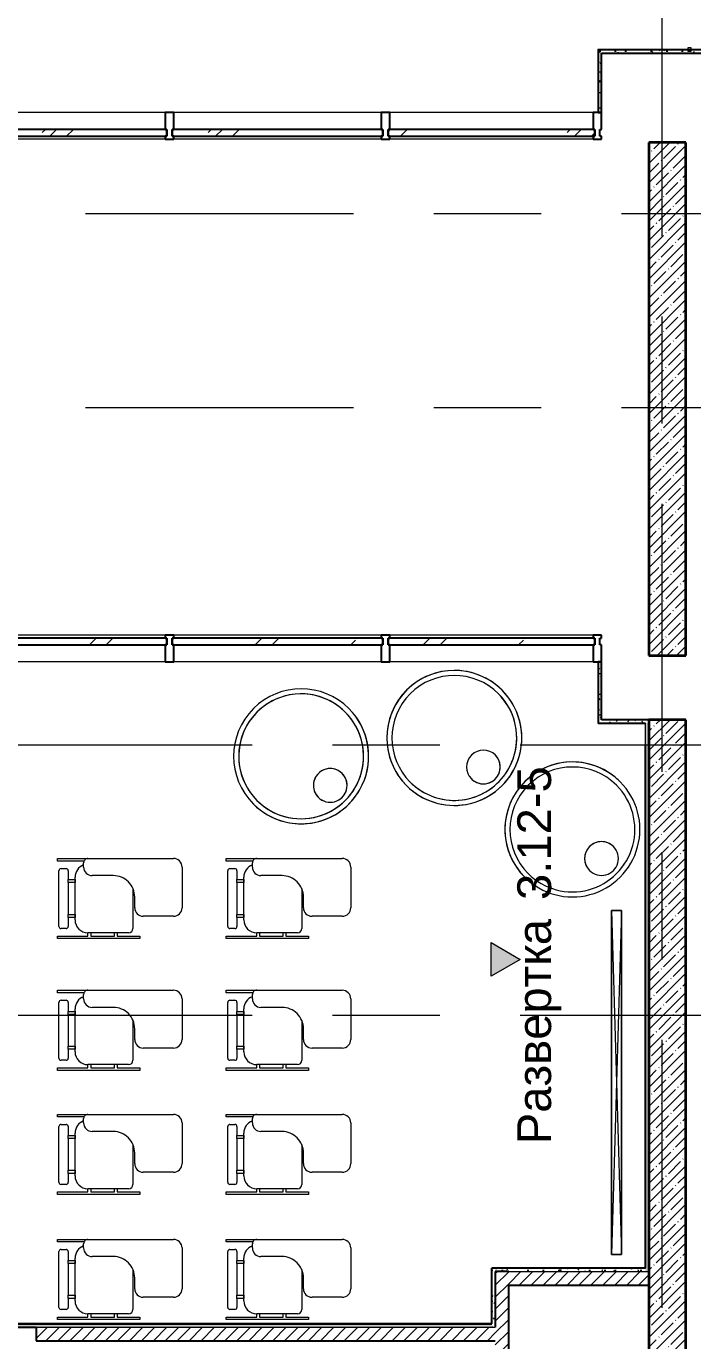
# Model space of a CAD drawing. Header units: millimetres. Extents: x 63432 to 177405, y -1987 to 27578.
# Drawn here: x 80791 to 84740, y 11470 to 19259 of the extents above; entities that cross this region are included whole.
import ezdxf

# ---------------------------------------------------------------- set-up
doc = ezdxf.new("R2010")
doc.units = ezdxf.units.MM
doc.linetypes.add('Осевая', pattern=[3175, 635, -476.25, 1587.5, -476.25])
for name, color, linetype, lineweight in [('A-GLAZ-CURT', 7, 'Continuous', 9), ('A-GLAZ-CURT-1', 7, 'Continuous', 25), ('A-GLAZ-CWMG', 7, 'Continuous', 9), ('A-GLAZ-CWMG-1', 7, 'Continuous', 25), ('A-WALL', 7, 'Continuous', 9), ('G-ANNO-SYMB', 7, 'Continuous', 9), ('I-WALL', 7, 'Continuous', 9), ('Оси-2', 7, 'Осевая', 9)]:
    doc.layers.add(name, color=color, linetype=linetype, lineweight=lineweight)
for name, color, linetype, lineweight, true_color in [('A-WALL-1', 7, 'Continuous', 25, 0x3c3c3c), ('A-WALL-3', 7, 'Continuous', 35, 0x3c3c3c), ('A-WALL-FNSH-2', 7, 'Continuous', 13, 0x3c3c3c), ('I-FURN-1', 7, 'Continuous', 9, 0xf0f0f0)]:
    doc.layers.add(name, color=color, linetype=linetype, lineweight=lineweight, true_color=true_color)
doc.styles.add('Arial_1', font='arial.ttf', dxfattribs={"height": 200})
pattern_1 = [(45, (0, 0), (-57.02463, 57.02463), []), (45, (57.025, 0), (-57.02463, 57.02463), [100.806, -20.161, 3.353, -16.808])]
pattern_2 = [(45, (0, 0), (-35.35534, 35.35534), [])]
pattern_3 = [(0, (0, 0), (121.92, 30.48), [10.058, -81.382, 10.058, -81.382, -487.68]), (0, (0, 0), (121.92, 30.48), [-182.88, 10.058, -172.822, 10.058, -81.382, -213.36]), (0, (0, 0), (121.92, 30.48), [-457.2, 10.058, -50.902, 10.058, -142.342]), (120, (45.72, 15.24), (-87.356454, 90.345817), [10.058, -81.382, 10.058, -81.382, -487.68]), (120, (45.72, 15.24), (-87.356454, 90.345817), [-182.88, 10.058, -172.822, 10.058, -81.382, -213.36]), (120, (45.72, 15.24), (-87.356454, 90.345817), [-457.2, 10.058, -50.902, 10.058, -142.342]), (240, (60.96, 76.2), (-34.563546, -120.825817), [10.058, -81.382, 10.058, -81.382, -487.68]), (240, (60.96, 76.2), (-34.563546, -120.825817), [-182.88, 10.058, -172.822, 10.058, -81.382, -213.36]), (240, (60.96, 76.2), (-34.563546, -120.825817), [-457.2, 10.058, -50.902, 10.058, -142.342])]

# ---------------------------------------------------------------- blocks, each defined once
blk = doc.blocks.new('Прямоугольный импост - Импост структурный с накладкой - 160мм-30335138-План разверток пом_3_12_ Этаж 3')
at = {"layer": 'A-GLAZ-CWMG-1'}
for p, q in [((-50, 40), (-50, 140)), ((-50, 140), (0, 140)), ((0, 140), (0, 40)), ((-40, 40), (-50, 40)), ((-50, -17), (-50, 0)), ((-50, 0), (-40, 0)), ((-40, 0), (-40, 40)), ((-10, 40), (-10, 0)), ((0, 40), (-10, 40)), ((-10, 0), (0, 0)), ((0, 0), (0, -17)), ((0, -17), (-50, -17))]:
    blk.add_line(p, q, dxfattribs=at)
blk = doc.blocks.new('Системная панель - Стекло - 40мм-30335157-План разверток пом_3_12_ Этаж 3')
at = {"layer": 'A-GLAZ-CURT'}
h = blk.add_hatch(dxfattribs=at)
h.set_pattern_fill('FP_16', color=256, style=0, pattern_type=2)
h.set_pattern_definition([(45, (-82380, -15533), (-282.8427, 282.8427), [200, -600]), (45, (-82580, -15633), (-282.8427, 282.8427), [600, -200]), (45, (-82180, -15733), (-282.8427, 282.8427), [200, -600])])
h.paths.add_polyline_path([(625, -40), (625, 0), (-625, 0), (-625, -40), (56.9, -40)])
at = {"layer": 'A-GLAZ-CURT-1'}
for p, q in [((625, 0), (-625, 0)), ((-625, 0), (-625, -40)), ((-625, -40), (625, -40)), ((625, -40), (625, 0))]:
    blk.add_line(p, q, dxfattribs=at)
blk = doc.blocks.new('Прямоугольный импост - Импост структурный с накладкой - 160мм-23562108-План разверток пом_3_12_ Этаж 3')
at = {"layer": 'A-GLAZ-CWMG'}
for p, q in [((82895, 15650), (81665, 15650)), ((82895, 15493), (81665, 15493))]:
    blk.add_line(p, q, dxfattribs=at)
blk = doc.blocks.new('Прямоугольный импост - Импост структурный с накладкой - 160мм-30335135-План разверток пом_3_12_ Этаж 3')
at = {"layer": 'A-GLAZ-CWMG-1'}
for p, q in [((-25, 40), (-25, 140)), ((-25, 140), (25, 140)), ((25, 140), (25, 40)), ((-15, 40), (-25, 40)), ((-25, -17), (-25, 0)), ((-25, 0), (-15, 0)), ((-15, 0), (-15, 40)), ((15, 40), (15, 0)), ((25, 40), (15, 40)), ((15, 0), (25, 0)), ((25, 0), (25, -17)), ((25, -17), (-25, -17))]:
    blk.add_line(p, q, dxfattribs=at)
blk = doc.blocks.new('Прямоугольный импост - Импост структурный с накладкой - 160мм-23618922-План разверток пом_3_12_ Этаж 3')
at = {"layer": 'A-GLAZ-CWMG-1'}
for p, q in [((-50, 0), (-50, 17)), ((-50, 17), (0, 17)), ((-40, 0), (-50, 0)), ((-40, -40), (-40, 0)), ((0, 0), (-10, 0)), ((-10, 0), (-10, -40)), ((0, 17), (0, 0)), ((-50, -140), (-50, -40)), ((-50, -40), (-40, -40)), ((-10, -40), (0, -40)), ((0, -40), (0, -140)), ((0, -140), (-50, -140))]:
    blk.add_line(p, q, dxfattribs=at)
blk = doc.blocks.new('Системная панель - Стекло - 40мм-V5-План разверток пом_3_12_ Этаж 3')
at = {"layer": 'A-GLAZ-CURT'}
h = blk.add_hatch(dxfattribs=at)
h.set_pattern_fill('FP_18', color=256, style=0, pattern_type=2)
h.set_pattern_definition([(45, (-83647.5, -18507), (-282.8427, 282.8427), [200, -600]), (45, (-83847.5, -18607), (-282.8427, 282.8427), [600, -200]), (45, (-83447.5, -18707), (-282.8427, 282.8427), [200, -600])])
h.paths.add_polyline_path([(612.5, 0), (612.5, 40), (-612.5, 40), (-612.5, 0), (231.8, 0)])
at = {"layer": 'A-GLAZ-CURT-1'}
for p, q in [((612.5, 40), (-612.5, 40)), ((-612.5, 40), (-612.5, 0)), ((612.5, 0), (612.5, 40)), ((-612.5, 0), (612.5, 0))]:
    blk.add_line(p, q, dxfattribs=at)
blk = doc.blocks.new('Прямоугольный импост - Импост структурный с накладкой - 160мм-23562040-План разверток пом_3_12_ Этаж 3')
at = {"layer": 'A-GLAZ-CWMG'}
for p, q in [((80335, 18747), (79130, 18747)), ((80335, 18590), (79130, 18590))]:
    blk.add_line(p, q, dxfattribs=at)
blk = doc.blocks.new('Прямоугольный импост - Импост структурный с накладкой - 160мм-23618920-План разверток пом_3_12_ Этаж 3')
at = {"layer": 'A-GLAZ-CWMG-1'}
for p, q in [((-25, 0), (-25, 17)), ((-25, 17), (25, 17)), ((-15, 0), (-25, 0)), ((-15, -40), (-15, 0)), ((25, 0), (15, 0)), ((15, 0), (15, -40)), ((25, 17), (25, 0)), ((-25, -140), (-25, -40)), ((-25, -40), (-15, -40)), ((15, -40), (25, -40)), ((25, -40), (25, -140)), ((25, -140), (-25, -140))]:
    blk.add_line(p, q, dxfattribs=at)
blk = doc.blocks.new('Системная панель - Стекло - 40мм-V6-План разверток пом_3_12_ Этаж 3')
at = {"layer": 'A-GLAZ-CURT'}
h = blk.add_hatch(dxfattribs=at)
h.set_pattern_fill('FP_19', color=256, style=0, pattern_type=2)
h.set_pattern_definition([(45, (-81100, -15533), (-282.8427, 282.8427), [200, -600]), (45, (-81300, -15633), (-282.8427, 282.8427), [600, -200]), (45, (-80900, -15733), (-282.8427, 282.8427), [200, -600])])
h.paths.add_polyline_path([(625, -40), (625, 0), (-625, 0), (-625, -40), (-105.5, -40)])
at = {"layer": 'A-GLAZ-CURT-1'}
for p, q in [((625, 0), (-625, 0)), ((-625, 0), (-625, -40)), ((-625, -40), (625, -40)), ((625, -40), (625, 0))]:
    blk.add_line(p, q, dxfattribs=at)
blk = doc.blocks.new('Системная панель - Стекло - 40мм-23618924-План разверток пом_3_12_ Этаж 3')
at = {"layer": 'A-GLAZ-CURT'}
h = blk.add_hatch(dxfattribs=at)
h.set_pattern_fill('FP_20', color=256, style=0, pattern_type=2)
h.set_pattern_definition([(45, (-82380, -18507), (-282.8427, 282.8427), [200, -600]), (45, (-82580, -18607), (-282.8427, 282.8427), [600, -200]), (45, (-82180, -18707), (-282.8427, 282.8427), [200, -600])])
h.paths.add_polyline_path([(625, 0), (625, 40), (-625, 40), (-625, 0)])
at = {"layer": 'A-GLAZ-CURT-1'}
for p, q in [((625, 40), (-625, 40)), ((-625, 40), (-625, 0)), ((-625, 0), (625, 0)), ((625, 0), (625, 40))]:
    blk.add_line(p, q, dxfattribs=at)
blk = doc.blocks.new('Прямоугольный импост - Импост структурный с накладкой - 160мм-23562109-План разверток пом_3_12_ Этаж 3')
at = {"layer": 'A-GLAZ-CWMG'}
for p, q in [((81615, 15650), (80385, 15650)), ((81615, 15493), (80385, 15493))]:
    blk.add_line(p, q, dxfattribs=at)
blk = doc.blocks.new('Прямоугольный импост - Импост структурный с накладкой - 160мм-22751478-План разверток пом_3_12_ Этаж 3')
at = {"layer": 'A-GLAZ-CWMG'}
for p, q in [((82895, 18747), (81665, 18747)), ((82895, 18590), (81665, 18590))]:
    blk.add_line(p, q, dxfattribs=at)
blk = doc.blocks.new('Системная панель - Стекло - 40мм-V7-План разверток пом_3_12_ Этаж 3')
at = {"layer": 'A-GLAZ-CURT'}
h = blk.add_hatch(dxfattribs=at)
h.set_pattern_fill('FP_21', color=256, style=0, pattern_type=2)
h.set_pattern_definition([(45, (-81100, -18507), (-282.8427, 282.8427), [200, -600]), (45, (-81300, -18607), (-282.8427, 282.8427), [600, -200]), (45, (-80900, -18707), (-282.8427, 282.8427), [200, -600])])
h.paths.add_polyline_path([(625, 0), (625, 40), (-625, 40), (-625, 0), (-105.5, 0)])
at = {"layer": 'A-GLAZ-CURT-1'}
for p, q in [((625, 40), (-625, 40)), ((-625, 40), (-625, 0)), ((-625, 0), (625, 0)), ((625, 0), (625, 40))]:
    blk.add_line(p, q, dxfattribs=at)
blk = doc.blocks.new('Системная панель - Стекло - 40мм-V8-План разверток пом_3_12_ Этаж 3')
at = {"layer": 'A-GLAZ-CURT'}
h = blk.add_hatch(dxfattribs=at)
h.set_pattern_fill('FP_22', color=256, style=0, pattern_type=2)
h.set_pattern_definition([(45, (-83647.5, -15533), (-282.8427, 282.8427), [200, -600]), (45, (-83847.5, -15633), (-282.8427, 282.8427), [600, -200]), (45, (-83447.5, -15733), (-282.8427, 282.8427), [200, -600])])
h.paths.add_polyline_path([(612.5, -40), (612.5, 0), (-612.5, 0), (-612.5, -40), (231.8, -40)])
at = {"layer": 'A-GLAZ-CURT-1'}
for p, q in [((612.5, 0), (-612.5, 0)), ((-612.5, 0), (-612.5, -40)), ((-612.5, -40), (612.5, -40)), ((612.5, -40), (612.5, 0))]:
    blk.add_line(p, q, dxfattribs=at)
blk = doc.blocks.new('Прямоугольный импост - Импост структурный с накладкой - 160мм-23562112-План разверток пом_3_12_ Этаж 3')
at = {"layer": 'A-GLAZ-CWMG'}
for p, q in [((84150, 15650), (82945, 15650)), ((84150, 15493), (82945, 15493))]:
    blk.add_line(p, q, dxfattribs=at)
blk = doc.blocks.new('Прямоугольный импост - Импост структурный с накладкой - 160мм-30335136-План разверток пом_3_12_ Этаж 3')
at = {"layer": 'A-GLAZ-CWMG-1'}
for p, q in [((-25, 40), (-25, 140)), ((-25, 140), (25, 140)), ((25, 140), (25, 40)), ((-15, 40), (-25, 40)), ((-25, -17), (-25, 0)), ((-25, 0), (-15, 0)), ((-15, 0), (-15, 40)), ((15, 40), (15, 0)), ((25, 40), (15, 40)), ((15, 0), (25, 0)), ((25, 0), (25, -17)), ((25, -17), (-25, -17))]:
    blk.add_line(p, q, dxfattribs=at)
blk = doc.blocks.new('Chair - Tablet Arm - Chair - Tablet Arm-26234702-План разверток пом_3_12_ Этаж 3')
at = {"layer": 'I-FURN-1'}
for p, q in [((-416.6, -353.4), (-416.6, 134.5)), ((-416.6, 134.5), (-401.3, 134.5)), ((-401.3, 134.5), (-401.3, -45.4)), ((-356.8, 84.1), (-356.8, 113.6)), ((-344.1, 126.3), (-13.9, 126.3)), ((-1.2, 113.6), (-1.2, 84.1)), ((43.2, 134.5), (58.6, 134.5)), ((43.2, -22.1), (43.2, 134.5)), ((58.6, 134.5), (58.6, -45.4)), ((-291, 71.4), (-344.1, 71.4)), ((-306, 30.8), (-291, 30.8)), ((-291, 30.8), (-291, 71.4)), ((-291, 71.4), (-272.7, 71.4)), ((-272.7, 30.8), (-291, 30.8)), ((-291, 30.8), (-272.7, 30.8)), ((-272.7, 71.4), (-272.7, 30.8)), ((-84.8, 71.4), (-272.7, 71.4)), ((-272.7, 30.8), (-84.8, 30.8)), ((-84.8, 30.8), (-84.8, 71.4)), ((-84.8, 71.4), (-66.9, 71.4)), ((-66.9, 30.8), (-84.8, 30.8)), ((-84.2, 30.8), (-66.9, 30.8)), ((-66.9, 71.4), (-66.9, 30.8)), ((-13.9, 71.4), (-66.9, 71.4)), ((-66.9, 30.8), (-52, 30.8)), ((-401.3, -45.4), (-382.2, -45.4)), ((-401.3, -62.4), (-401.3, -203.3)), ((-382.2, -62.4), (-401.3, -62.4)), ((-382.2, -286.7), (-382.2, -45.4)), ((-43, -195.5), (-43, -70.8)), ((7.8, -20), (33.2, -20)), ((58.6, -45.4), (58.6, -552.3)), ((-401.3, -203.3), (-382.2, -203.3)), ((-401.3, -218.4), (-401.3, -353.4)), ((-382.2, -218.4), (-401.3, -218.4)), ((-401.3, -353.4), (-416.6, -353.4)), ((-122.6, -312.1), (-356.8, -312.1)), ((-284.3, -552.3), (-284.3, -373.3)), ((-233.5, -322.5), (-170, -322.5)), ((-119.8, -312.1), (-122.6, -312.1)), ((7.8, -603.1), (-233.5, -603.1))]:
    blk.add_line(p, q, dxfattribs=at)
for centre, radius, start, end in [((-344.1, 113.6), 12.7, 90, 180), ((-344.1, 84.1), 12.7, 180, 270), ((-13.9, 113.6), 12.7, 0, 90), ((-13.9, 84.1), 12.7, 270, 0), ((-306, -45.4), 76.2, 90, 180), ((-52, -45.4), 76.2, 19.47122, 90), ((7.8, -70.8), 50.8, 90, 180), ((33.2, -45.4), 25.4, 0, 90), ((-170, -195.5), 127, 270, 360), ((-356.8, -286.7), 25.4, 180, 270), ((-233.5, -373.3), 50.8, 90, 180), ((-233.5, -552.3), 50.8, 180, 270), ((7.8, -552.3), 50.8, 270, 0)]:
    blk.add_arc(centre, radius, start, end, dxfattribs=at)
blk = doc.blocks.new('Chair - Tablet Arm - Chair - Tablet Arm-V24-План разверток пом_3_12_ Этаж 3')
at = {"layer": 'I-FURN-1'}
for p, q in [((-416.6, -353.4), (-416.6, 134.5)), ((-416.6, 134.5), (-401.3, 134.5)), ((-401.3, 134.5), (-401.3, -45.4)), ((-356.8, 84.1), (-356.8, 113.6)), ((-344.1, 126.3), (-13.9, 126.3)), ((-1.2, 113.6), (-1.2, 84.1)), ((43.2, 134.5), (58.6, 134.5)), ((43.2, -22.1), (43.2, 134.5)), ((58.6, 134.5), (58.6, -45.4)), ((-291, 71.4), (-344.1, 71.4)), ((-306, 30.8), (-291, 30.8)), ((-291, 30.8), (-291, 71.4)), ((-291, 71.4), (-272.7, 71.4)), ((-272.7, 30.8), (-291, 30.8)), ((-291, 30.8), (-272.7, 30.8)), ((-272.7, 71.4), (-272.7, 30.8)), ((-84.8, 71.4), (-272.7, 71.4)), ((-272.7, 30.8), (-84.8, 30.8)), ((-84.8, 30.8), (-84.8, 71.4)), ((-84.8, 71.4), (-66.9, 71.4)), ((-66.9, 30.8), (-84.8, 30.8)), ((-84.8, 30.8), (-66.9, 30.8)), ((-66.9, 71.4), (-66.9, 30.8)), ((-13.9, 71.4), (-66.9, 71.4)), ((-66.9, 30.8), (-52, 30.8)), ((-401.3, -45.4), (-382.2, -45.4)), ((-401.3, -62.4), (-401.3, -203.3)), ((-382.2, -62.4), (-401.3, -62.4)), ((-382.2, -286.7), (-382.2, -45.4)), ((-43, -195.5), (-43, -70.8)), ((7.8, -20), (33.2, -20)), ((58.6, -45.4), (58.6, -552.3)), ((-401.3, -203.3), (-382.2, -203.3)), ((-401.3, -218.4), (-401.3, -353.4)), ((-382.2, -218.4), (-401.3, -218.4)), ((-401.3, -353.4), (-416.6, -353.4)), ((-122.6, -312.1), (-356.8, -312.1)), ((-284.3, -552.3), (-284.3, -373.3)), ((-233.5, -322.5), (-170, -322.5)), ((-119.8, -312.1), (-122.6, -312.1)), ((7.8, -603.1), (-233.5, -603.1))]:
    blk.add_line(p, q, dxfattribs=at)
for centre, radius, start, end in [((-344.1, 113.6), 12.7, 90, 180), ((-344.1, 84.1), 12.7, 180, 270), ((-13.9, 113.6), 12.7, 0, 90), ((-13.9, 84.1), 12.7, 270, 0), ((-306, -45.4), 76.2, 90, 180), ((-52, -45.4), 76.2, 19.47122, 90), ((7.8, -70.8), 50.8, 90, 180), ((33.2, -45.4), 25.4, 0, 90), ((-170, -195.5), 127, 270, 360), ((-356.8, -286.7), 25.4, 180, 270), ((-233.5, -373.3), 50.8, 90, 180), ((-233.5, -552.3), 50.8, 180, 270), ((7.8, -552.3), 50.8, 270, 0)]:
    blk.add_arc(centre, radius, start, end, dxfattribs=at)
blk = doc.blocks.new('Chair - Tablet Arm - Chair - Tablet Arm-V25-План разверток пом_3_12_ Этаж 3')
at = {"layer": 'I-FURN-1'}
for p, q in [((-416.6, -353.4), (-416.6, 134.5)), ((-416.6, 134.5), (-401.3, 134.5)), ((-401.3, 134.5), (-401.3, -45.4)), ((-356.8, 84.1), (-356.8, 113.6)), ((-344.1, 126.3), (-13.9, 126.3)), ((-1.2, 113.6), (-1.2, 84.1)), ((43.2, 134.5), (58.6, 134.5)), ((43.2, -22.1), (43.2, 134.5)), ((58.6, 134.5), (58.6, -45.4)), ((-291, 71.4), (-344.1, 71.4)), ((-306, 30.8), (-291, 30.8)), ((-291, 30.8), (-291, 71.4)), ((-291, 71.4), (-272.7, 71.4)), ((-272.7, 30.8), (-291, 30.8)), ((-291, 30.8), (-272.7, 30.8)), ((-272.7, 71.4), (-272.7, 30.8)), ((-84.8, 71.4), (-272.7, 71.4)), ((-272.7, 30.8), (-84.8, 30.8)), ((-84.8, 30.8), (-84.8, 71.4)), ((-84.8, 71.4), (-66.9, 71.4)), ((-66.9, 30.8), (-84.8, 30.8)), ((-84.8, 30.8), (-66.9, 30.8)), ((-66.9, 71.4), (-66.9, 30.8)), ((-13.9, 71.4), (-66.9, 71.4)), ((-66.9, 30.8), (-52, 30.8)), ((-401.3, -45.4), (-382.2, -45.4)), ((-401.3, -62.4), (-401.3, -203.3)), ((-382.2, -62.4), (-401.3, -62.4)), ((-382.2, -286.7), (-382.2, -45.4)), ((-43, -195.5), (-43, -70.8)), ((7.8, -20), (33.2, -20)), ((58.6, -45.4), (58.6, -552.3)), ((-401.3, -203.3), (-382.2, -203.3)), ((-401.3, -218.4), (-401.3, -353.4)), ((-382.2, -218.4), (-401.3, -218.4)), ((-401.3, -353.4), (-416.6, -353.4)), ((-122.6, -312.1), (-356.8, -312.1)), ((-284.3, -552.3), (-284.3, -373.3)), ((-233.5, -322.5), (-170, -322.5)), ((-119.8, -312.1), (-122.6, -312.1)), ((7.8, -603.1), (-233.5, -603.1))]:
    blk.add_line(p, q, dxfattribs=at)
for centre, radius, start, end in [((-344.1, 113.6), 12.7, 90, 180), ((-344.1, 84.1), 12.7, 180, 270), ((-13.9, 113.6), 12.7, 0, 90), ((-13.9, 84.1), 12.7, 270, 0), ((-306, -45.4), 76.2, 90, 180), ((-52, -45.4), 76.2, 19.47122, 90), ((7.8, -70.8), 50.8, 90, 180), ((33.2, -45.4), 25.4, 0, 90), ((-170, -195.5), 127, 270, 360), ((-356.8, -286.7), 25.4, 180, 270), ((-233.5, -373.3), 50.8, 90, 180), ((-233.5, -552.3), 50.8, 180, 270), ((7.8, -552.3), 50.8, 270, 0)]:
    blk.add_arc(centre, radius, start, end, dxfattribs=at)
blk = doc.blocks.new('Пуф мешок средний - 1_52-26236514-План разверток пом_3_12_ Этаж 3')
at = {"layer": 'I-FURN-1'}
for centre, radius, start, end in [((0, 0), 400, 360, 180), ((0, 0), 400, 0, 180), ((0, 0), 370, 31.76471, 180), ((0, 0), 370, 0, 180), ((0, 0), 370, 360, 31.76471), ((0, 0), 400, 180, 360), ((0, 0), 400, 180, 190), ((0, 0), 370, 180, 201.17647), ((0, 0), 370, 180, 360), ((0, 0), 370, 232.94118, 360), ((0, 0), 400, 190, 210), ((0, 0), 400, 290, 360), ((0, 0), 370, 201.17647, 232.94118), ((0, -243.8), 100, 75, 180), ((0, -243.8), 100, 0, 135), ((0, -243.8), 100, 45, 75), ((0, 0), 400, 210, 230), ((0, -243.8), 100, 135, 180), ((0, -243.8), 100, 360, 45), ((0, 0), 400, 230, 260), ((0, -243.8), 100, 180, 195), ((0, -243.8), 100, 180, 360), ((0, -243.8), 100, 195, 225), ((0, -243.8), 100, 255, 360), ((0, -243.8), 100, 225, 255), ((0, 0), 400, 260, 290)]:
    blk.add_arc(centre, radius, start, end, dxfattribs=at)
blk = doc.blocks.new('Пуф мешок средний - 1_52-V26-План разверток пом_3_12_ Этаж 3')
at = {"layer": 'I-FURN-1'}
for centre, radius, start, end in [((0, 0), 400, 360, 180), ((0, 0), 400, 20, 180), ((0, 0), 370, 360, 180), ((0, 0), 370, 0, 180), ((0, 0), 400, 0, 20), ((0, 0), 400, 180, 360), ((0, 0), 400, 180, 290), ((0, 0), 370, 180, 190.58824), ((0, 0), 370, 180, 360), ((0, 0), 370, 285.88235, 360), ((0, 0), 370, 190.58824, 285.88235), ((0, 0), 400, 290, 360), ((0, -243.8), 100, 360, 180), ((0, -243.8), 100, 0, 180), ((0, -243.8), 100, 180, 195), ((0, -243.8), 100, 180, 240), ((0, -243.8), 100, 195, 360), ((0, -243.8), 100, 270, 360), ((0, -243.8), 100, 240, 270)]:
    blk.add_arc(centre, radius, start, end, dxfattribs=at)
blk = doc.blocks.new('Пуф мешок средний - 1_52-V27-План разверток пом_3_12_ Этаж 3')
at = {"layer": 'I-FURN-1'}
for centre, radius, start, end in [((0, 0), 400, 360, 180), ((0, 0), 400, 10, 180), ((0, 0), 370, 360, 180), ((0, 0), 370, 0, 180), ((0, 0), 400, 180, 360), ((0, 0), 370, 180, 360), ((0, 0), 370, 180, 360), ((0, 0), 400, 0, 10), ((0, 0), 400, 180, 360), ((0, -243.8), 100, 360, 180), ((0, -243.8), 100, 90, 150), ((0, -243.8), 100, 45, 90), ((0, -243.8), 100, 150, 180), ((0, -243.8), 100, 0, 45), ((0, -243.8), 100, 180, 360), ((0, -243.8), 100, 180, 360)]:
    blk.add_arc(centre, radius, start, end, dxfattribs=at)
blk = doc.blocks.new('Перегородка - 4_39-26237878-План разверток пом_3_12_ Этаж 3')
at = {"layer": 'I-FURN-1'}
for p, q in [((0, 0), (2040, 58.2)), ((0, 58.2), (2040, 0)), ((2040, 58.2), (0, 58.2)), ((0, 58.2), (0, 0)), ((0, 0), (0, 58.2)), ((0, 58.2), (2040, 58.2)), ((0, 0), (2040, 0)), ((2040, 0), (0, 0)), ((2040, 0), (2040, 58.2)), ((2040, 58.2), (2040, 0))]:
    blk.add_line(p, q, dxfattribs=at)
blk = doc.blocks.new('Фасад - Марка фасада_Указатель-25386507-План разверток пом_3_12_ Этаж 3')
at = {"layer": 'G-ANNO-SYMB'}
blk.add_hatch(color=256, dxfattribs=at).paths.add_polyline_path([(-1, 0), (0, 1.732), (1, 0), (0, 0)])
for p, q in [((0, 1.732), (-1, 0)), ((1, 0), (0, 1.732)), ((-1, 0), (0, 0)), ((0, 0), (1, 0))]:
    blk.add_line(p, q, dxfattribs=at)

msp = doc.modelspace()

# ---------------------------------------------------------------- hatches: boundary and pattern name
at = {"layer": 'I-WALL'}
h = msp.add_hatch(dxfattribs=at)
h.set_pattern_fill('FP_30', color=256, style=0, pattern_type=2)
h.set_pattern_definition(pattern_3)
h.paths.add_polyline_path([(84970, 19100), (84970, 19120), (84180, 19120), (84180, 19100), (84200, 19100)])
h = msp.add_hatch(dxfattribs=at)
h.set_pattern_fill('FP_30', color=256, style=0, pattern_type=2)
h.set_pattern_definition(pattern_3)
h.paths.add_polyline_path([(84200, 18747), (84200, 19100), (84180, 19100), (84180, 18747)])
h = msp.add_hatch(dxfattribs=at)
h.set_pattern_fill('FP_3', color=256, style=0, pattern_type=2)
h.set_pattern_definition(pattern_1)
h.paths.add_polyline_path([(84700, 15530), (84700, 18570), (84480, 18570), (84480, 15530), (84500.6, 15530)])
h = msp.add_hatch(dxfattribs=at)
h.set_pattern_fill('FP_30', color=256, style=0, pattern_type=2)
h.set_pattern_definition(pattern_3)
h.paths.add_polyline_path([(84200, 15130), (84200, 15493), (84180, 15493), (84180, 15130)])
h = msp.add_hatch(dxfattribs=at)
h.set_pattern_fill('FP_30', color=256, style=0, pattern_type=2)
h.set_pattern_definition(pattern_3)
h.paths.add_polyline_path([(84460, 15130), (84480, 15130), (84480, 15150), (84200, 15150), (84200, 15130), (84459, 15130)])
h = msp.add_hatch(dxfattribs=at)
h.set_pattern_fill('FP_30', color=256, style=0, pattern_type=2)
h.set_pattern_definition(pattern_3)
h.paths.add_polyline_path([(84480, 11880), (84480, 15130), (84460, 15130), (84460, 11880)])
h = msp.add_hatch(dxfattribs=at)
h.set_pattern_fill('FP_3', color=256, style=0, pattern_type=2)
h.set_pattern_definition(pattern_1)
h.paths.add_polyline_path([(84489.2, 10613.8), (84700, 10613.8), (84700, 15150), (84480, 15150), (84480, 10613.8)])
h = msp.add_hatch(dxfattribs=at)
h.set_pattern_fill('FP_30', color=256, style=0, pattern_type=2)
h.set_pattern_definition(pattern_3)
h.paths.add_polyline_path([(84460, 11880), (84460, 11900), (83550, 11900), (83550, 11880), (83779.3, 11880)])
h = msp.add_hatch(dxfattribs=at)
h.set_pattern_fill('FP_30', color=256, style=0, pattern_type=2)
h.set_pattern_definition(pattern_3)
h.paths.add_polyline_path([(83570, 11550), (83570, 11880), (83550, 11880), (83550, 11550)])
h = msp.add_hatch(dxfattribs=at)
h.set_pattern_fill('FP_8', color=256, style=0, pattern_type=2)
h.set_pattern_definition(pattern_2)
h.paths.add_polyline_path([(83650, 11120), (83650, 11880), (83570, 11880), (83570, 11120)])
h = msp.add_hatch(dxfattribs=at)
h.set_pattern_fill('FP_8', color=256, style=0, pattern_type=2)
h.set_pattern_definition(pattern_2)
h.paths.add_polyline_path([(84480, 11800), (84480, 11880), (83650, 11880), (83650, 11800), (83779.3, 11800)])
h = msp.add_hatch(dxfattribs=at)
h.set_pattern_fill('FP_30', color=256, style=0, pattern_type=2)
h.set_pattern_definition(pattern_3)
h.paths.add_polyline_path([(82336.9, 11550), (83550, 11550), (83550, 11570), (79900, 11570), (79900, 11550), (81615.7, 11550)])
h = msp.add_hatch(dxfattribs=at)
h.set_pattern_fill('FP_8', color=256, style=0, pattern_type=2)
h.set_pattern_definition(pattern_2)
h.paths.add_polyline_path([(82336.9, 11470), (83570, 11470), (83570, 11550), (80850, 11550), (80850, 11470), (81615.7, 11470)])

# ---------------------------------------------------------------- linework, layer by layer
at = {"layer": 'A-WALL'}
for p, q in [((83650, 11880), (84480, 11880)), ((80850, 11550), (83570, 11550))]:
    msp.add_line(p, q, dxfattribs=at)
at = {"layer": 'A-WALL-1'}
for p, q in [((84990, 19120), (84180, 19120)), ((84180, 19120), (84180, 18747)), ((84200, 19100), (84970, 19100)), ((84200, 18747), (84200, 19100)), ((84180, 18747), (84200, 18747)), ((84180, 15493), (84180, 15130)), ((84200, 15493), (84180, 15493)), ((84200, 15150), (84200, 15493)), ((84180, 15130), (84460, 15130)), ((84480, 15150), (84200, 15150)), ((84460, 11900), (84460, 14997.5)), ((84460, 11900), (83550, 11900)), ((83550, 11570), (83550, 11900)), ((83650, 11880), (83570, 11880)), ((83570, 11880), (83570, 11550)), ((83650, 11120), (83650, 11800)), ((83650, 11800), (84480, 11800)), ((79920, 11570), (83550, 11570)), ((80350, 11550), (80850, 11550)), ((80850, 11550), (80850, 11470)), ((80850, 11470), (83570, 11470))]:
    msp.add_line(p, q, dxfattribs=at)
at = {"layer": 'A-WALL-3'}
for p, q in [((84480, 18570), (84480, 15530)), ((84700, 18570), (84480, 18570)), ((84700, 15530), (84700, 18570)), ((84480, 15530), (84700, 15530)), ((84480, 15150), (84480, 11120)), ((84700, 15150), (84480, 15150)), ((84700, 10613.8), (84700, 15150))]:
    msp.add_line(p, q, dxfattribs=at)
at = {"layer": 'A-WALL-FNSH-2'}
for p, q in [((84991, 19121), (84179, 19121)), ((84179, 19121), (84179, 18747)), ((84730.5, 19131), (84710.5, 19131)), ((84710.5, 19131), (84710.5, 19111)), ((84710.5, 19111), (84730.5, 19111)), ((84730.5, 19111), (84730.5, 19131)), ((84179, 18747), (84180, 18747)), ((84180, 15493), (84179, 15493)), ((84179, 15493), (84179, 15129)), ((84179, 15129), (84459, 15129)), ((84459, 15129), (84459, 11901)), ((84460, 14997.5), (84460, 15130)), ((83549, 11901), (83549, 11571)), ((84459, 11901), (83549, 11901)), ((83549, 11571), (79921, 11571))]:
    msp.add_line(p, q, dxfattribs=at)
at = {"layer": 'Оси-2'}
for p, q in [((84560, 10554.5), (84560, 19415.1)), ((67331.7, 18150), (87551.6, 18150)), ((67331.7, 17000), (87551.6, 17000)), ((66731.7, 15000), (86951.6, 15000)), ((66731.7, 13400), (86951.6, 13400))]:
    msp.add_line(p, q, dxfattribs=at)

# ---------------------------------------------------------------- block references
at = {"layer": 'A-GLAZ-CURT'}
for name, p in [('Системная панель - Стекло - 40мм-V7-План разверток пом_3_12_ Этаж 3', (81000, 18607)), ('Системная панель - Стекло - 40мм-23618924-План разверток пом_3_12_ Этаж 3', (82280, 18607)), ('Системная панель - Стекло - 40мм-V5-План разверток пом_3_12_ Этаж 3', (83547.5, 18607)), ('Системная панель - Стекло - 40мм-V6-План разверток пом_3_12_ Этаж 3', (81000, 15633)), ('Системная панель - Стекло - 40мм-30335157-План разверток пом_3_12_ Этаж 3', (82280, 15633)), ('Системная панель - Стекло - 40мм-V8-План разверток пом_3_12_ Этаж 3', (83547.5, 15633))]:
    msp.add_blockref(name, p, dxfattribs=at)
at = {"layer": 'A-GLAZ-CWMG'}
for name, p in [('Прямоугольный импост - Импост структурный с накладкой - 160мм-22751478-План разверток пом_3_12_ Этаж 3', (-1280, 0)), ('Прямоугольный импост - Импост структурный с накладкой - 160мм-22751478-План разверток пом_3_12_ Этаж 3', (0, 0)), ('Прямоугольный импост - Импост структурный с накладкой - 160мм-23562040-План разверток пом_3_12_ Этаж 3', (3815, 0)), ('Прямоугольный импост - Импост структурный с накладкой - 160мм-23562109-План разверток пом_3_12_ Этаж 3', (0, 0)), ('Прямоугольный импост - Импост структурный с накладкой - 160мм-23562108-План разверток пом_3_12_ Этаж 3', (0, 0)), ('Прямоугольный импост - Импост структурный с накладкой - 160мм-23562112-План разверток пом_3_12_ Этаж 3', (0, 0))]:
    msp.add_blockref(name, p, dxfattribs=at)
at = {"layer": 'A-GLAZ-CWMG', "extrusion": (0, 0, -1), "rotation": 180}
for name, p in [('Прямоугольный импост - Импост структурный с накладкой - 160мм-23618920-План разверток пом_3_12_ Этаж 3', (-81640, 18607)), ('Прямоугольный импост - Импост структурный с накладкой - 160мм-23618920-План разверток пом_3_12_ Этаж 3', (-82920, 18607)), ('Прямоугольный импост - Импост структурный с накладкой - 160мм-23618922-План разверток пом_3_12_ Этаж 3', (-84200, 18607)), ('Прямоугольный импост - Импост структурный с накладкой - 160мм-30335135-План разверток пом_3_12_ Этаж 3', (-81640, 15633)), ('Прямоугольный импост - Импост структурный с накладкой - 160мм-30335136-План разверток пом_3_12_ Этаж 3', (-82920, 15633)), ('Прямоугольный импост - Импост структурный с накладкой - 160мм-30335138-План разверток пом_3_12_ Этаж 3', (-84200, 15633))]:
    msp.add_blockref(name, p, dxfattribs=at)
at = {"layer": 'G-ANNO-SYMB', "extrusion": (0, 0, -1), "xscale": 99.99999999999993, "yscale": 99.99999999999993, "zscale": 99.99999999999993, "rotation": 90.00000000000001}
msp.add_blockref('Фасад - Марка фасада_Указатель-25386507-План разверток пом_3_12_ Этаж 3', (-83545.1, 13729.4), dxfattribs=at)
at = {"layer": 'I-FURN-1'}
for name, p, rotation in [('Пуф мешок средний - 1_52-V26-План разверток пом_3_12_ Этаж 3', (83327.7, 15041.8), 44.99999999999969), ('Пуф мешок средний - 1_52-26236514-План разверток пом_3_12_ Этаж 3', (82420, 14933), 44.99999999999969), ('Пуф мешок средний - 1_52-V27-План разверток пом_3_12_ Этаж 3', (84027.5, 14499.5), 44.99999999999969), ('Chair - Tablet Arm - Chair - Tablet Arm-V25-План разверток пом_3_12_ Этаж 3', (81111.1, 14269), 89.99999999999979), ('Chair - Tablet Arm - Chair - Tablet Arm-V24-План разверток пом_3_12_ Этаж 3', (82111.1, 14269), 89.99999999999979), ('Перегородка - 4_39-26237878-План разверток пом_3_12_ Этаж 3', (84260, 14020), 269.9999999999998), ('Chair - Tablet Arm - Chair - Tablet Arm-V24-План разверток пом_3_12_ Этаж 3', (81111.1, 13488.2), 89.99999999999979), ('Chair - Tablet Arm - Chair - Tablet Arm-V24-План разверток пом_3_12_ Этаж 3', (82111.1, 13488.2), 89.99999999999979), ('Chair - Tablet Arm - Chair - Tablet Arm-V24-План разверток пом_3_12_ Этаж 3', (81111.1, 12752.7), 89.99999999999979), ('Chair - Tablet Arm - Chair - Tablet Arm-V24-План разверток пом_3_12_ Этаж 3', (82111.1, 12752.7), 89.99999999999979), ('Chair - Tablet Arm - Chair - Tablet Arm-26234702-План разверток пом_3_12_ Этаж 3', (81111.1, 12011.8), 89.99999999999979), ('Chair - Tablet Arm - Chair - Tablet Arm-26234702-План разверток пом_3_12_ Этаж 3', (82111.1, 12011.8), 89.99999999999979)]:
    msp.add_blockref(name, p, dxfattribs=dict(at, rotation=rotation))

# ---------------------------------------------------------------- texts
at = {"layer": 'G-ANNO-SYMB', "char_height": 200, "attachment_point": 1, "rotation": 90, "style": 'Arial_1'}
for s, insert, width in [(' 3.12-5', (83700.9, 14003.9), 1074.261), ('Развертка', (83700.9, 12634.6), 1659.493)]:
    msp.add_mtext(s, dxfattribs=dict(at, insert=insert, width=width))

doc.saveas('drawing.dxf')
